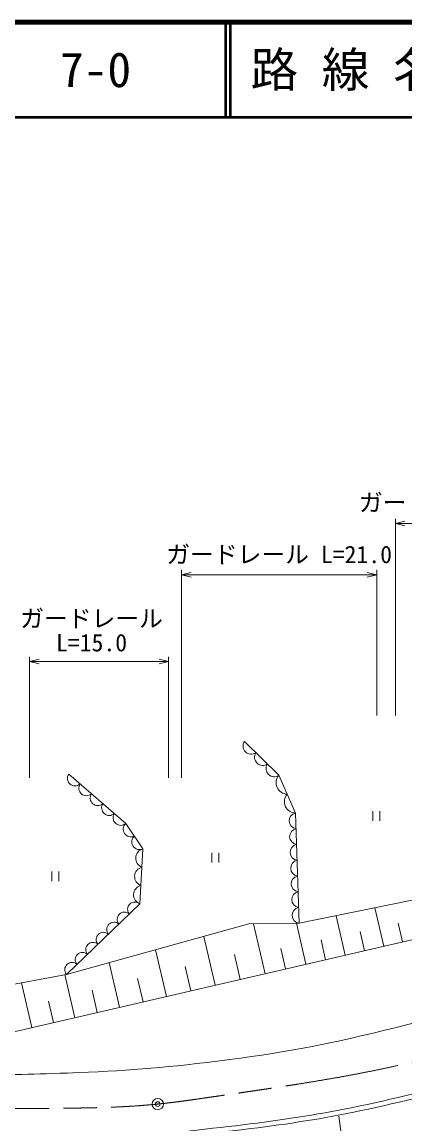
# Model space of a CAD drawing. Units: millimetres, scale not verified. Extents: x 40000 to 680000, y 20000 to 380000.
# Drawn here: x 156356 to 196613, y 264279 to 380000 of the extents above; entities that cross this region are included whole.
import ezdxf
from ezdxf.enums import TextEntityAlignment as Align

# ---------------------------------------------------------------- set-up
doc = ezdxf.new("R2010")
doc.units = ezdxf.units.MM
doc.header["$LTSCALE"] = 1000
doc.header["$PDMODE"] = 32
doc.header["$PDSIZE"] = 500
doc.linetypes.add('CHAIN', pattern=[18.5, 12, -1.5, 3.5, -1.5])
for name, color, linetype, lineweight in [('M-BGD', 7, 'Continuous', 13), ('M-BMK', 2, 'CHAIN', 13), ('M-BMK-SRVR', 3, 'Continuous', 13), ('M-STR-HTXT', 7, 'Continuous', 13), ('M-TTL', 2, 'Continuous', 140), ('M-TTL-LINE', 7, 'Continuous', 50), ('M-TTL-TXT', 7, 'Continuous', 13)]:
    doc.layers.add(name, color=color, linetype=linetype, lineweight=lineweight)
doc.styles.add('ＭＳ ゴシック', font='')
doc.styles.get('ＭＳ ゴシック').set_extended_font_data('MS Gothic')

msp = doc.modelspace()

# ---------------------------------------------------------------- linework, layer by layer
at = {"layer": 'M-BGD'}
for p, q in [((193223, 297124), (193223, 296124)), ((193973, 296124), (193973, 297124)), ((145823, 271726), (233722, 292023)), ((176295, 292738), (176295, 291738)), ((177045, 291738), (177045, 292738)), ((159489, 290776), (159489, 289776)), ((160239, 289776), (160239, 290776)), ((198909, 288082), (185480, 285354)), ((190342, 282006), (189386, 286148)), ((194376, 282938), (193445, 286972)), ((180200, 285283), (161017, 279990)), ((185480, 285354), (180200, 285283)), ((181900, 280057), (180692, 285290)), ((186201, 281050), (185208, 285351)), ((196341, 283392), (195887, 285357)), ((176667, 278849), (175482, 283982)), ((188271, 281528), (187793, 283599)), ((192359, 282472), (191893, 284489)), ((171534, 277663), (170399, 282579)), ((184050, 280554), (183554, 282704)), ((166619, 276528), (165532, 281236)), ((179284, 279453), (178680, 282069)), ((174101, 278256), (173508, 280823)), ((161017, 279990), (140915, 276181)), ((157391, 274398), (156306, 279097)), ((161911, 275441), (160867, 279962)), ((169076, 277096), (168509, 279554)), ((164265, 275985), (163721, 278339)), ((159651, 274919), (159129, 277180)), ((190650, 258042), (189644, 265115))]:
    msp.add_line(p, q, dxfattribs=at)
for points in [[(179732, 304458), (183366, 300896), (185111, 296934), (185480, 285354)], [(161263, 301023), (167260, 295844), (169059, 293172), (168732, 287393), (161017, 279990)]]:
    msp.add_lwpolyline(points, dxfattribs=at)
for centre, radius, start, end in [((180452, 303981), 864, 146.51315, 304.6443), ((181664, 302794), 864, 146.51315, 304.6443), ((182875, 301607), 864, 146.51315, 304.6443), ((161927, 300580), 798, 146.27214, 312.09769), ((184248, 300102), 1187, 137.97666, 269.55755), ((163126, 299544), 798, 146.27214, 312.09769), ((164326, 298508), 798, 146.27214, 312.09769), ((185120, 298121), 1187, 137.97666, 269.55755), ((165525, 297472), 798, 146.27214, 312.09769), ((166725, 296436), 798, 146.27214, 312.09769), ((185276, 296112), 839, 101.37521, 262.27951), ((167804, 295239), 813, 131.95581, 295.96231), ((185329, 294457), 839, 101.37521, 262.27951), ((168703, 293903), 813, 131.95581, 295.96231), ((169319, 292191), 1015, 104.83176, 248.68884), ((185382, 292803), 839, 101.37521, 262.27951), ((185435, 291149), 839, 101.37521, 262.27951), ((169210, 290265), 1015, 104.83176, 248.68884), ((169101, 288339), 1015, 104.83176, 248.68884), ((185487, 289494), 839, 101.37521, 262.27951), ((185540, 287840), 839, 101.37521, 262.27951), ((168227, 286816), 767, 48.80659, 218.82786), ((185593, 286186), 839, 101.37521, 262.27951), ((167125, 285759), 767, 48.80659, 218.82786), ((166023, 284701), 767, 48.80659, 218.82786), ((164921, 283644), 767, 48.80659, 218.82786), ((163818, 282586), 767, 48.80659, 218.82786), ((161614, 280471), 767, 48.80659, 218.82786), ((162716, 281528), 767, 48.80659, 218.82786)]:
    msp.add_arc(centre, radius, start, end, dxfattribs=at)
for points, knots in [([(142077, 270073), (145984, 269751), (147067, 269685), (150271, 269571), (154513, 269421), (156897, 269466), (161139, 269626), (167308, 269858), (170769, 270117), (176895, 270880), (183780, 271737), (187621, 272459), (194364, 274092), (201550, 275831), (205517, 277126), (212411, 279798), (220916, 283095), (225550, 285342), (233555, 289716), (242000, 294331), (244860, 296362), (254327, 302965)], [0, 0, 0, 0, 1, 1, 1, 2, 2, 2, 3, 3, 3, 4, 4, 4, 5, 5, 5, 6, 6, 6, 7, 7, 7, 7]), ([(143379, 262200), (144756, 262072), (145139, 262060), (146269, 261992), (150361, 261745), (152666, 261871), (156765, 261936), (163118, 262035), (166684, 262254), (172999, 262944), (182735, 264007), (188237, 264639), (197741, 266999), (204689, 268725), (207782, 269679), (214522, 272105)], [0, 0, 0, 0, 1, 1, 1, 2, 2, 2, 3, 3, 3, 4, 4, 4, 5, 5, 5, 5]), ([(143426, 262698), (144790, 262571), (145169, 262560), (146288, 262492), (150368, 262246), (152665, 262372), (156751, 262436), (163087, 262534), (166644, 262753), (172943, 263441), (182655, 264502), (188144, 265133), (197625, 267487), (204553, 269207), (207642, 270160), (214354, 272576)], [0, 0, 0, 0, 1, 1, 1, 2, 2, 2, 3, 3, 3, 4, 4, 4, 5, 5, 5, 5])]:
    msp.add_open_spline(points, degree=3, knots=knots, dxfattribs=at)
at = {"layer": 'M-BMK'}
msp.add_open_spline([(128780, 267552), (137621, 266747), (140016, 266474), (147240, 266183), (152135, 265986), (154881, 265832), (159780, 265911), (165485, 266002), (168712, 266016), (174359, 266833), (190088, 269108), (199156, 270302), (214013, 275944), (227221, 280959), (233984, 285361), (246146, 292552), (253681, 297007), (257190, 300592), (264457, 305473), (268970, 308504), (271224, 310737), (276173, 312987), (282829, 316013), (287039, 316559), (294205, 318016), (304059, 320019), (308014, 319876), (319860, 320140)], degree=3, knots=[0, 0, 0, 0, 1, 1, 1, 2, 2, 2, 3, 3, 3, 4, 4, 4, 5, 5, 5, 6, 6, 6, 7, 7, 7, 8, 8, 8, 9, 9, 9, 9], dxfattribs=at)
at = {"layer": 'M-BMK-SRVR'}
msp.add_circle((170625, 266370), 600, dxfattribs=at)
msp.add_point((170625, 266370), dxfattribs=at)
at = {"layer": 'M-STR-HTXT'}
for p, q in [((195611, 307184), (195611, 327815)), ((195611, 327343), (196611, 327593)), ((214176, 327343), (195611, 327343)), ((195611, 327343), (196611, 327093)), ((173125, 300621), (173125, 322466)), ((173125, 321945), (174125, 322195)), ((193648, 321945), (173125, 321945)), ((173125, 321945), (174125, 321695)), ((193648, 321945), (192648, 322195)), ((193648, 321945), (192648, 321695)), ((193648, 307184), (193648, 322466)), ((157156, 300621), (157156, 313336)), ((157156, 312840), (158156, 313090)), ((171771, 312840), (157156, 312840)), ((157156, 312840), (158156, 312590)), ((171771, 312840), (170771, 313090)), ((171771, 312840), (170771, 312590)), ((171771, 300621), (171771, 313336))]:
    msp.add_line(p, q, dxfattribs=at)
at = {"layer": 'M-TTL'}
msp.add_line((680000, 380000), (40000, 380000), dxfattribs=at)
at = {"layer": 'M-TTL-LINE'}
for p, q in [((177750, 380000), (177750, 370000)), ((178250, 380000), (178250, 370000)), ((40000, 370000), (680000, 370000))]:
    msp.add_line(p, q, dxfattribs=at)

# ---------------------------------------------------------------- texts
at = {"layer": 'M-STR-HTXT', "style": 'ＭＳ ゴシック'}
for s, p in [('ガードレール L=19.0', (203639, 328074)), ('ガードレール L=21.0', (183386, 322623)), ('ガードレール', (163664, 315902)), ('L=15.0', (163664, 313358))]:
    msp.add_text(s, height=1833, dxfattribs=at).set_placement(p, align=Align.BOTTOM_CENTER)
at = {"layer": 'M-TTL-TXT', "style": 'ＭＳ ゴシック'}
for s, p in [('路 線 名      一般県道久津小田線', (180380, 375000)), ('図面コード      7-0', (120380, 375000))]:
    msp.add_text(s, height=3666, dxfattribs=at).set_placement(p, align=Align.MIDDLE_LEFT)

doc.saveas('drawing.dxf')
